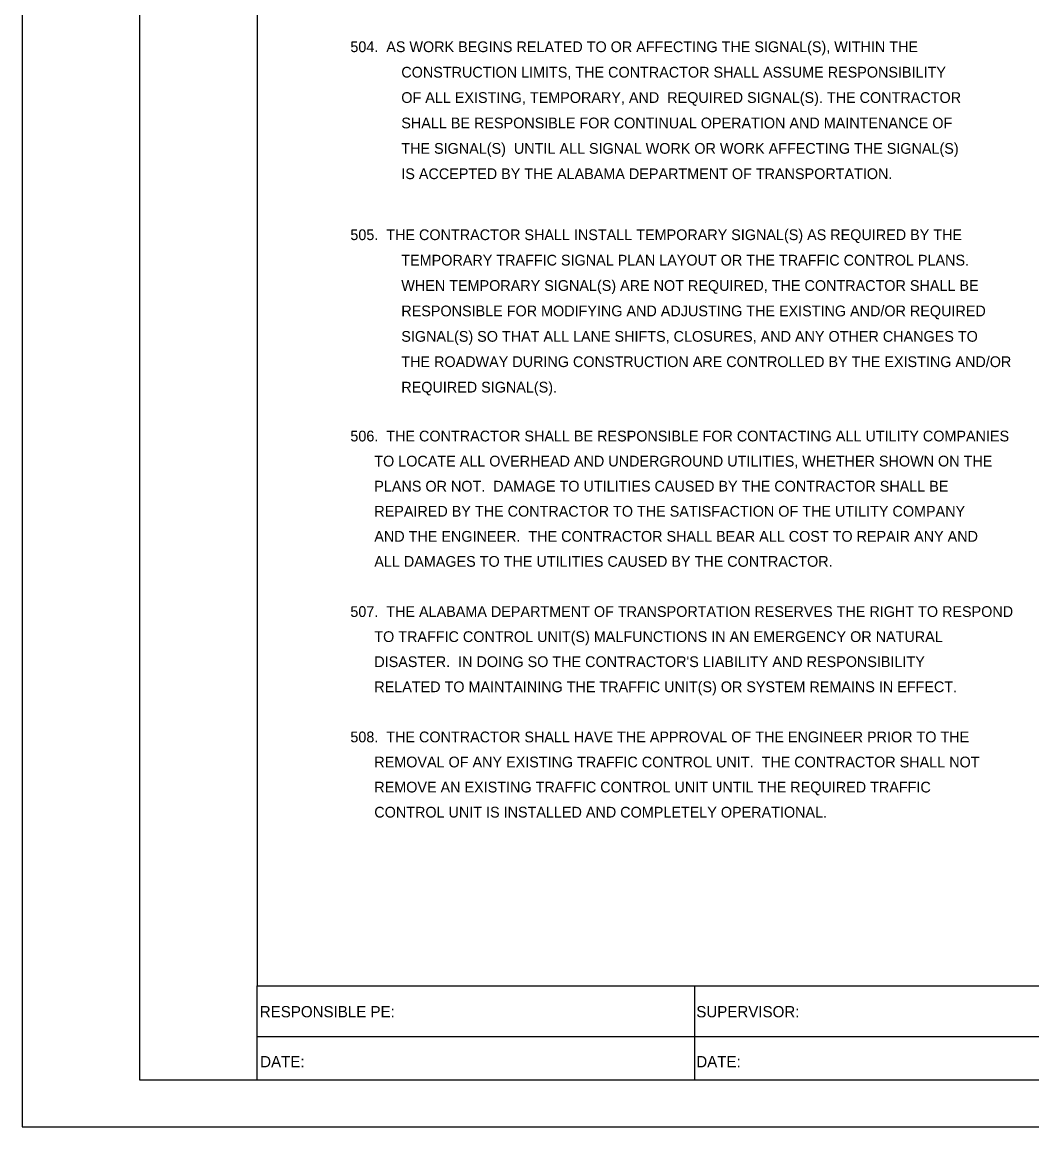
# Model space of a CAD drawing. Extents: x -88 to 7346, y -3088 to 2396.
# Drawn here: x -88 to 1039, y -23 to 1210 of the extents above; entities that cross this region are included whole.
import ezdxf

# ---------------------------------------------------------------- set-up
doc = ezdxf.new("R2010")
doc.units = 0
for name, color, linetype in [('ANNO-TXT', 7, 'Continuous'), ('Level 62', 7, 'Continuous'), ('SHT-BDR', 7, 'Continuous'), ('SHT-BNDRY', 7, 'Continuous')]:
    doc.layers.add(name, color=color, linetype=linetype)

msp = doc.modelspace()

# ---------------------------------------------------------------- linework, layer by layer
at = {"layer": 'Level 62'}
msp.add_lwpolyline([(-88.1, -23.4), (3481.9, -23.4), (3481.9, 2286.7), (-88.1, 2286.7)], close=True, dxfattribs=at)
at = {"layer": 'SHT-BDR'}
msp.add_lwpolyline([(174.3, 134.3), (3324.3, 134.3), (3324.3, 2129.3), (174.3, 2129.3)], close=True, dxfattribs=at)
at = {"layer": 'SHT-BNDRY'}
for p, q in [((174.3, 29.1), (174.3, 134.3)), ((662.8, 134.3), (662.8, 29.1)), ((174.3, 77.6), (1808.4, 77.6))]:
    msp.add_line(p, q, dxfattribs=at)
msp.add_lwpolyline([(43.1, 29.1), (3429.4, 29.1), (3429.4, 2234.2), (43.1, 2234.2)], close=True, dxfattribs=at)

# ---------------------------------------------------------------- texts
at = {"layer": 'ANNO-TXT'}
for s, p in [('504.  AS WORK BEGINS RELATED TO OR AFFECTING THE SIGNAL(S), WITHIN THE', (278.4, 1176.8)), ('  CONSTRUCTION LIMITS, THE CONTRACTOR SHALL ASSUME RESPONSIBILITY ', (326.4, 1148.4)), ('  OF ALL EXISTING, TEMPORARY, AND  REQUIRED SIGNAL(S). THE CONTRACTOR', (326.4, 1120.1)), ('  SHALL BE RESPONSIBLE FOR CONTINUAL OPERATION AND MAINTENANCE OF ', (326.4, 1091.7)), ('  THE SIGNAL(S)  UNTIL ALL SIGNAL WORK OR WORK AFFECTING THE SIGNAL(S) ', (326.4, 1063.3)), ('  IS ACCEPTED BY THE ALABAMA DEPARTMENT OF TRANSPORTATION.  ', (326.4, 1035)), ('505.  THE CONTRACTOR SHALL INSTALL TEMPORARY SIGNAL(S) AS REQUIRED BY THE ', (278.4, 966.9)), ('  TEMPORARY TRAFFIC SIGNAL PLAN LAYOUT OR THE TRAFFIC CONTROL PLANS.', (326.4, 938.5)), ('  WHEN TEMPORARY SIGNAL(S) ARE NOT REQUIRED, THE CONTRACTOR SHALL BE ', (326.4, 910.2)), ('  RESPONSIBLE FOR MODIFYING AND ADJUSTING THE EXISTING AND/OR REQUIRED ', (326.4, 881.8)), ('  SIGNAL(S) SO THAT ALL LANE SHIFTS, CLOSURES, AND ANY OTHER CHANGES TO', (326.4, 853.4)), ('  THE ROADWAY DURING CONSTRUCTION ARE CONTROLLED BY THE EXISTING AND/OR ', (326.4, 825.1)), ('  REQUIRED SIGNAL(S).  ', (326.4, 796.7)), ('506.  THE CONTRACTOR SHALL BE RESPONSIBLE FOR CONTACTING ALL UTILITY COMPANIES', (278.4, 742.1)), ('      TO LOCATE ALL OVERHEAD AND UNDERGROUND UTILITIES, WHETHER SHOWN ON THE', (278.4, 714.1)), ('      PLANS OR NOT.  DAMAGE TO UTILITIES CAUSED BY THE CONTRACTOR SHALL BE', (278.4, 686.1)), ('      REPAIRED BY THE CONTRACTOR TO THE SATISFACTION OF THE UTILITY COMPANY', (278.4, 658.1)), ('      AND THE ENGINEER.  THE CONTRACTOR SHALL BEAR ALL COST TO REPAIR ANY AND', (278.4, 630.1)), ('      ALL DAMAGES TO THE UTILITIES CAUSED BY THE CONTRACTOR.', (278.4, 602.1)), ('507.  THE ALABAMA DEPARTMENT OF TRANSPORTATION RESERVES THE RIGHT TO RESPOND', (278.4, 546.1)), ('      TO TRAFFIC CONTROL UNIT(S) MALFUNCTIONS IN AN EMERGENCY OR NATURAL', (278.4, 518.1)), ("      DISASTER.  IN DOING SO THE CONTRACTOR'S LIABILITY AND RESPONSIBILITY", (278.4, 490.1)), ('      RELATED TO MAINTAINING THE TRAFFIC UNIT(S) OR SYSTEM REMAINS IN EFFECT.', (278.4, 462.1)), ('508.  THE CONTRACTOR SHALL HAVE THE APPROVAL OF THE ENGINEER PRIOR TO THE', (278.4, 406.1)), ('      REMOVAL OF ANY EXISTING TRAFFIC CONTROL UNIT.  THE CONTRACTOR SHALL NOT', (278.4, 378.1)), ('      REMOVE AN EXISTING TRAFFIC CONTROL UNIT UNTIL THE REQUIRED TRAFFIC', (278.4, 350.1)), ('      CONTROL UNIT IS INSTALLED AND COMPLETELY OPERATIONAL.', (278.4, 322.1))]:
    msp.add_text(s, height=12, dxfattribs=at).set_placement(p)
for s, p in [('RESPONSIBLE PE:', (177.3, 99)), ('SUPERVISOR:', (664.7, 99)), ('DATE:', (177.7, 43.2)), ('DATE:', (664.7, 43.2))]:
    msp.add_text(s, height=12.6, rotation=360, dxfattribs=at).set_placement(p)

doc.saveas('drawing.dxf')
